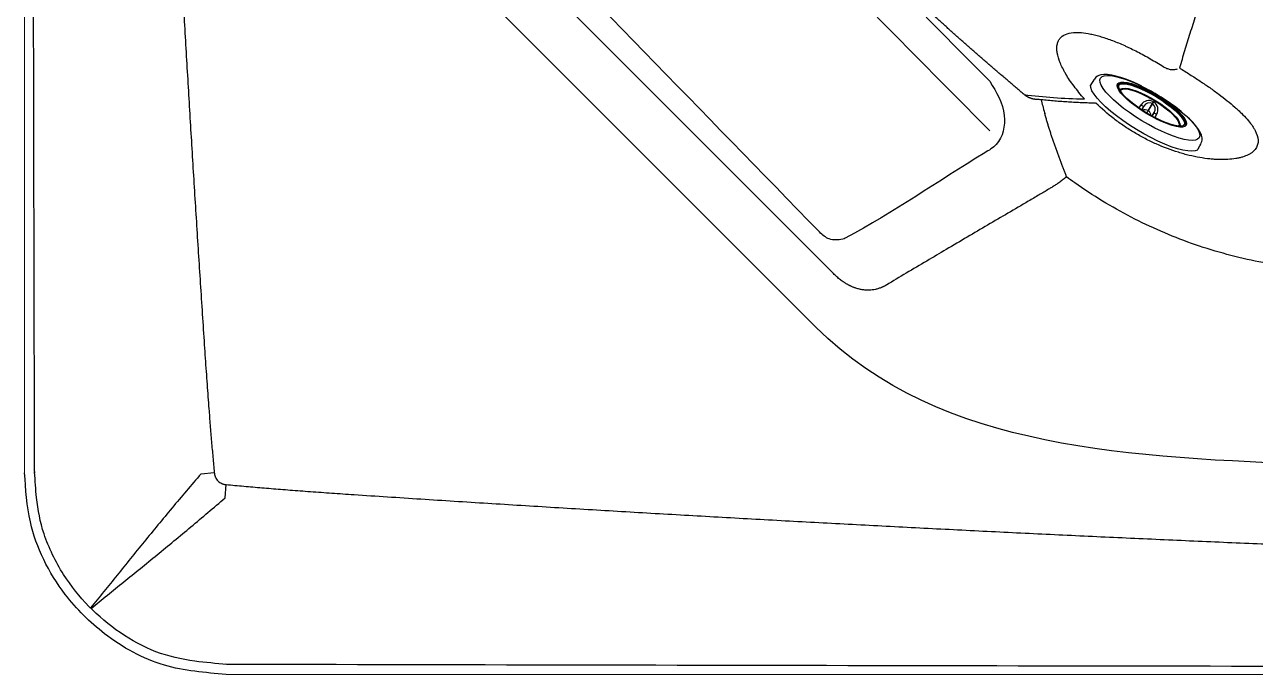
# Model space of a CAD drawing. Extents: x 528 to 612, y 788 to 934.
# Drawn here: x 527.96 to 545.67, y 804.92 to 814.26 of the extents above; entities that cross this region are included whole.
import ezdxf

# ---------------------------------------------------------------- set-up
doc = ezdxf.new("R2010")
doc.units = 0
doc.header["$MEASUREMENT"] = 0
doc.layers.add('1', color=4, linetype='Continuous')
doc.layers.add('JET', color=3, linetype='Continuous')

# ---------------------------------------------------------------- blocks, each defined once
blk = doc.blocks.new('Pillow Retg')
at = {"layer": '1'}
for points, knots in [([(0.428, 4.971), (0.583, 5.065), (0.863, 5.236), (1.309, 5.142), (1.832, 4.269), (2.308, 3.587), (2.691, 2.864), (2.696, 2.852)], [0, 0, 0, 0, 0.533921, 0.963649, 1.171047, 3.522005, 3.560627, 3.560627, 3.560627, 3.560627]), ([(-3.044, -2.672), (-3.051, -2.67), (-3.08, -2.662), (-3.724, -2.276), (-4.423, -1.955), (-4.975, -1.464), (-4.994, -1.448)], [11.621374, 11.621374, 11.621374, 11.621374, 11.643352, 11.711054, 13.84981, 13.926258, 13.926258, 13.926258, 13.926258])]:
    blk.add_open_spline(points, degree=3, knots=knots, dxfattribs=at)
for points in [[(-5.004, -1.096), (1.142, 4.968)], [(-4.93, -0.332), (0.428, 4.971)], [(2.696, 2.852), (2.692, 2.657), (2.591, 2.517)], [(-4.994, -1.448), (-5.184, -1.025), (-4.93, -0.332)], [(-2.591, -2.517), (-2.875, -2.694), (-3.044, -2.672)]]:
    blk.add_spline(points, degree=3, dxfattribs=at)
blk.add_open_spline([(2.591, 2.517), (0.864, 0.839), (-0.864, -0.839), (-2.591, -2.517)], degree=3, dxfattribs=at)
blk = doc.blocks.new('MR')
at = {"layer": 'JET', "linetype": 'Continuous', "lineweight": 25}
for p, q in [((-0.518, 0), (-0.498, 0.007)), ((-0.002, -0.029), (-0.002, 0)), ((-0.528, -0.011), (-0.536, -0.016)), ((-0.135, -0.183), (-0.133, -0.131)), ((-0.089, -0.187), (-0.088, -0.127)), ((-0.088, -0.127), (-0.089, -0.185)), ((-0.002, -0.029), (-0.004, -0.15)), ((-0.004, -0.15), (-0.002, -0.15)), ((-0.002, -0.15), (0, -0.029)), ((0.084, -0.128), (0.083, -0.188)), ((0.084, -0.186), (0.084, -0.128)), ((0.129, -0.133), (0.13, -0.185)), ((0.486, -0.111), (0.486, -0.117)), ((0.494, -0.104), (0.492, -0.114)), ((0.493, -0.001), (0.514, -0.008)), ((0.531, -0.024), (0.523, -0.018))]:
    blk.add_line(p, q, dxfattribs=at)
at = {"layer": 'JET', "linetype": 'Continuous', "lineweight": 25, "flags": 128}
for points in [[(-0.262, 0.105), (-0.337, 0.098), (-0.42, 0.088), (-0.511, 0.073), (-0.586, 0.057), (-0.657, 0.038), (-0.714, 0.02), (-0.769, -0.003), (-0.816, -0.028), (-0.852, -0.055), (-0.871, -0.075), (-0.884, -0.097), (-0.894, -0.122), (-0.897, -0.138), (-0.899, -0.154), (-0.9, -0.168), (-0.902, -0.198), (-0.903, -0.23), (-0.904, -0.257)], [(0.826, -0.11), (0.818, -0.138), (0.796, -0.165), (0.761, -0.192), (0.713, -0.217), (0.652, -0.24), (0.58, -0.261), (0.499, -0.279), (0.408, -0.294), (0.311, -0.306), (0.208, -0.314), (0.102, -0.319), (-0.006, -0.32), (-0.115, -0.317), (-0.221, -0.311), (-0.323, -0.301), (-0.42, -0.287), (-0.51, -0.271), (-0.591, -0.252), (-0.662, -0.23), (-0.722, -0.206), (-0.77, -0.18), (-0.804, -0.153), (-0.825, -0.125), (-0.831, -0.096), (-0.824, -0.068), (-0.802, -0.041), (-0.767, -0.014), (-0.719, 0.011), (-0.658, 0.034), (-0.586, 0.055), (-0.504, 0.073), (-0.414, 0.088), (-0.317, 0.1), (-0.214, 0.108), (-0.143, 0.112)], [(0.573, -0.052), (0.565, -0.075), (0.544, -0.098), (0.509, -0.12), (0.462, -0.139), (0.403, -0.157), (0.334, -0.172), (0.257, -0.183), (0.173, -0.192), (0.085, -0.197), (-0.005, -0.198), (-0.095, -0.195), (-0.183, -0.189), (-0.266, -0.179), (-0.343, -0.166), (-0.411, -0.15), (-0.469, -0.132), (-0.516, -0.111), (-0.551, -0.089), (-0.571, -0.066), (-0.578, -0.043), (-0.57, -0.019), (-0.549, 0.004), (-0.514, 0.025), (-0.467, 0.045), (-0.408, 0.063), (-0.339, 0.077), (-0.262, 0.089), (-0.178, 0.097), (-0.09, 0.102), (0, 0.103), (0.09, 0.101), (0.178, 0.095), (0.261, 0.085), (0.338, 0.072), (0.406, 0.056), (0.465, 0.038), (0.511, 0.017), (0.546, -0.005), (0.566, -0.028), (0.573, -0.052)], [(0.555, -0.048), (0.547, -0.071), (0.525, -0.094), (0.49, -0.115), (0.442, -0.135), (0.382, -0.152), (0.312, -0.166), (0.234, -0.177), (0.15, -0.185), (0.062, -0.189), (-0.027, -0.189), (-0.116, -0.186), (-0.202, -0.178), (-0.283, -0.168), (-0.357, -0.154), (-0.421, -0.137), (-0.475, -0.118), (-0.516, -0.097), (-0.544, -0.074), (-0.558, -0.051), (-0.558, -0.027), (-0.543, -0.004), (-0.514, 0.018), (-0.472, 0.038), (-0.418, 0.057), (-0.353, 0.072), (-0.279, 0.085), (-0.198, 0.094), (-0.112, 0.1), (-0.022, 0.102), (0.067, 0.101), (0.155, 0.095), (0.239, 0.086), (0.316, 0.074), (0.385, 0.059), (0.445, 0.041), (0.492, 0.02), (0.527, -0.002), (0.548, -0.024), (0.555, -0.048)], [(-0.533, -0.085), (-0.535, -0.082), (-0.549, -0.06), (-0.548, -0.037), (-0.534, -0.014), (-0.506, 0.008), (-0.464, 0.028), (-0.411, 0.046), (-0.347, 0.061), (-0.274, 0.074), (-0.195, 0.083), (-0.11, 0.089), (-0.022, 0.091), (0.066, 0.089), (0.152, 0.084), (0.234, 0.075), (0.311, 0.063), (0.379, 0.048), (0.437, 0.03), (0.484, 0.01), (0.518, -0.011), (0.539, -0.034), (0.545, -0.057), (0.545, -0.057)], [(-0.537, -0.017), (-0.536, -0.017), (-0.502, 0.004), (-0.456, 0.024), (-0.398, 0.041), (-0.331, 0.055), (-0.255, 0.067), (-0.174, 0.075), (-0.088, 0.08), (0, 0.081), (0.088, 0.078), (0.173, 0.072), (0.255, 0.063), (0.33, 0.05), (0.396, 0.035), (0.453, 0.017), (0.499, -0.004), (0.532, -0.025), (0.532, -0.025)], [(-0.498, -0.107), (-0.497, -0.086), (-0.483, -0.064), (-0.454, -0.043), (-0.413, -0.024), (-0.36, -0.008), (-0.296, 0.006), (-0.224, 0.017), (-0.146, 0.025), (-0.064, 0.029), (0.02, 0.029), (0.104, 0.026), (0.184, 0.019), (0.259, 0.008), (0.327, -0.006), (0.385, -0.022), (0.432, -0.041), (0.466, -0.061), (0.487, -0.082), (0.494, -0.104), (0.494, -0.104)], [(-0.492, -0.11), (-0.49, -0.092), (-0.476, -0.071), (-0.448, -0.051), (-0.407, -0.032), (-0.355, -0.016), (-0.292, -0.002), (-0.221, 0.009), (-0.144, 0.016), (-0.063, 0.02), (0.02, 0.021), (0.102, 0.017), (0.181, 0.01), (0.255, 0), (0.322, -0.014), (0.379, -0.03), (0.425, -0.048), (0.459, -0.068), (0.48, -0.089), (0.486, -0.111), (0.486, -0.111)], [(0.895, -0.274), (0.895, -0.252), (0.895, -0.205), (0.893, -0.175), (0.891, -0.156), (0.888, -0.137), (0.882, -0.117), (0.864, -0.086), (0.836, -0.058), (0.798, -0.032), (0.745, -0.005), (0.686, 0.018), (0.634, 0.035), (0.568, 0.052), (0.495, 0.068), (0.411, 0.082), (0.313, 0.095), (0.222, 0.104), (0.146, 0.109), (0.112, 0.111)], [(0.129, 0.11), (0.215, 0.105), (0.317, 0.095), (0.414, 0.081), (0.504, 0.065), (0.585, 0.046), (0.657, 0.024), (0.716, 0), (0.764, -0.026), (0.798, -0.053), (0.819, -0.081), (0.826, -0.11)], [(-0.511, -0.099), (-0.506, -0.088), (-0.488, -0.069)], [(0.482, -0.076), (0.501, -0.096), (0.506, -0.107)], [(0.545, -0.057), (0.538, -0.08), (0.527, -0.092)], [(0.895, -0.274), (0.875, -0.3), (0.836, -0.329), (0.783, -0.356), (0.717, -0.382), (0.638, -0.405), (0.548, -0.424), (0.449, -0.441), (0.342, -0.454), (0.229, -0.463), (0.112, -0.468), (-0.007, -0.469), (-0.125, -0.466), (-0.242, -0.459), (-0.355, -0.448), (-0.461, -0.434), (-0.56, -0.416), (-0.649, -0.394), (-0.727, -0.37), (-0.793, -0.344), (-0.845, -0.316), (-0.883, -0.286), (-0.904, -0.257)]]:
    blk.add_lwpolyline(points, dxfattribs=at)
at = {"layer": 'JET', "linetype": 'Continuous', "lineweight": 25}
for centre, radius, start, end in [((-0.052, -1.601), 1.682, 89.8624, 103.8251), ((-0.024, -3.023), 3.137, 87.2009, 92.1639), ((0.001, -0.134), 0.134, 91.1988, 178.8261), ((-0.016, -1.838), 1.839, 89.5144, 89.5747), ((-0.005, -0.133), 0.134, 0.2259, 87.8531), ((-2.965, 0.022), 2.966, 359.0174, 359.5831), ((0.033, -1.541), 1.621, 75.0717, 89.5647), ((-0.118, -0.048), 0.0844, 259.619, 290.4842), ((0.006, -0.123), 0.0945, 95.2186, 182.1245), ((-0.005, -0.235), 0.0854, 89.128, 146.2656), ((8.141, -0.259), 8.146, 179.2309, 179.5107), ((8.142, -0.259), 8.146, 179.2309, 179.5107), ((-0.015, -1.744), 1.715, 89.5144, 89.5747), ((-0.002, -0.235), 0.0856, 32.9411, 89.9478), ((-0.008, -0.121), 0.0919, 355.3578, 85.3415), ((0.115, -0.049), 0.0854, 248.7555, 279.3576)]:
    blk.add_arc(centre, radius, start, end, dxfattribs=at)
blk = doc.blocks.new('2018 FLASH')
at = {"layer": '1', "color": 6, "linetype": 'Continuous', "lineweight": 18}
for p, q in [((0, 81.522), (0, 2.898)), ((2.898, 0), (81.522, 0))]:
    blk.add_line(p, q, dxfattribs=at)
at = {"layer": '1', "linetype": 'Continuous', "lineweight": 25}
for p, q in [((5.762, 11.636), (11.636, 5.762)), ((11.385, 4.993), (4.993, 11.385)), ((2.538, 2.884), (2.728, 2.901)), ((2.884, 2.538), (2.901, 2.728))]:
    blk.add_line(p, q, dxfattribs=at)
at = {"layer": '1', "linetype": 'Continuous', "lineweight": 25, "flags": 128}
blk.add_lwpolyline([(14.674, 8.074), (14.676, 8.069), (14.677, 8.064)], dxfattribs=at)
at = {"layer": '1', "linetype": 'Continuous', "lineweight": 25}
for points, knots in [([(0.143, 2.947), (0.143, 2.951), (0.143, 2.954), (0.143, 2.96), (0.143, 2.97), (0.143, 2.992), (0.143, 3.037), (0.143, 3.126), (0.142, 3.305), (0.142, 3.663), (0.14, 4.379), (0.137, 5.81), (0.134, 7.037), (0.129, 9.491), (0.126, 11.127), (0.117, 16.035), (0.112, 19.307), (0.105, 25.851), (0.102, 29.122), (0.099, 35.666), (0.097, 42.21), (0.099, 48.754), (0.102, 55.298), (0.105, 58.569), (0.112, 65.113), (0.117, 68.385), (0.129, 74.929), (0.136, 78.201), (0.145, 81.526)], [0, 0, 0, 0, 0.000122, 0.000122, 0.000244, 0.000488, 0.000977, 0.001953, 0.003906, 0.007812, 0.015625, 0.03125, 0.0625, 0.0625, 0.125, 0.125, 0.25, 0.25, 0.375, 0.375, 0.5, 0.625, 0.625, 0.75, 0.75, 0.875, 0.875, 1, 1, 1, 1]), ([(2.585, 79.681), (2.575, 79.526), (2.554, 79.217), (2.524, 78.753), (2.494, 78.289), (2.465, 77.824), (2.436, 77.359), (2.407, 76.895), (2.379, 76.429), (2.351, 75.964), (2.324, 75.499), (2.297, 75.033), (2.27, 74.567), (2.244, 74.101), (2.218, 73.634), (2.193, 73.167), (2.168, 72.7), (2.143, 72.233), (2.118, 71.766), (2.095, 71.298), (2.071, 70.831), (2.048, 70.363), (2.025, 69.894), (2.003, 69.426), (1.981, 68.957), (1.959, 68.488), (1.938, 68.019), (1.917, 67.55), (1.896, 67.08), (1.876, 66.61), (1.857, 66.14), (1.837, 65.67), (1.818, 65.2), (1.8, 64.729), (1.782, 64.258), (1.764, 63.787), (1.747, 63.315), (1.73, 62.844), (1.713, 62.372), (1.697, 61.9), (1.681, 61.428), (1.645, 60.334), (1.593, 58.618), (1.532, 56.278), (1.481, 53.932), (1.424, 50.807), (1.378, 46.899), (1.359, 42.21), (1.378, 37.52), (1.424, 33.612), (1.481, 30.487), (1.532, 28.142), (1.593, 25.801), (1.65, 23.943), (1.695, 22.565), (1.726, 21.666), (1.759, 20.767), (1.793, 19.87), (1.828, 18.974), (1.865, 18.078), (1.903, 17.183), (1.943, 16.289), (1.984, 15.395), (2.026, 14.503), (2.07, 13.611), (2.115, 12.72), (2.161, 11.83), (2.209, 10.941), (2.259, 10.053), (2.31, 9.165), (2.362, 8.278), (2.415, 7.392), (2.47, 6.507), (2.527, 5.623), (2.565, 5.033), (2.585, 4.739)], [0, 0, 0, 0, 0.0061975, 0.0123976, 0.0186003, 0.0248057, 0.0310138, 0.0372245, 0.0434378, 0.0496538, 0.0558725, 0.0620939, 0.0683179, 0.0745447, 0.0807741, 0.0870062, 0.093241, 0.0994785, 0.1057187, 0.1119616, 0.1182072, 0.1244556, 0.1307066, 0.1369604, 0.143217, 0.1494762, 0.1557382, 0.162003, 0.1682705, 0.1745407, 0.1808138, 0.1870895, 0.1933681, 0.1996494, 0.2059335, 0.2122204, 0.21851, 0.2248025, 0.2310977, 0.2373957, 0.2436966, 0.2500002, 0.2811568, 0.3123753, 0.3436562, 0.3750002, 0.4374165, 0.5, 0.5625832, 0.6249998, 0.6563435, 0.6876244, 0.718843, 0.7499998, 0.7620043, 0.7739987, 0.7859829, 0.797957, 0.809921, 0.821875, 0.833819, 0.845753, 0.857677, 0.8695911, 0.8814953, 0.8933897, 0.9052742, 0.9171489, 0.9290138, 0.940869, 0.9527145, 0.9645503, 0.9763765, 0.988193, 1, 1, 1, 1]), ([(14.383, 8.335), (14.344, 8.368), (14.266, 8.433), (14.149, 8.533), (14.033, 8.632), (13.917, 8.732), (13.801, 8.832), (13.686, 8.932), (13.571, 9.033), (13.457, 9.134), (13.342, 9.236), (13.228, 9.338), (13.115, 9.44), (13.001, 9.542), (12.888, 9.645), (12.776, 9.748), (12.663, 9.852), (12.551, 9.956), (12.439, 10.06), (12.328, 10.164), (12.217, 10.269), (12.106, 10.375), (11.995, 10.48), (11.885, 10.586), (11.775, 10.693), (11.665, 10.799), (11.556, 10.906), (11.447, 11.014), (11.338, 11.121), (11.188, 11.271), (10.997, 11.463), (10.766, 11.699), (10.537, 11.935), (10.31, 12.173), (10.084, 12.413), (9.86, 12.654), (9.637, 12.896), (9.416, 13.14), (9.197, 13.386), (8.979, 13.633), (8.762, 13.881), (8.548, 14.131), (8.406, 14.299), (8.335, 14.382)], [0, 0, 0, 0, 0.017867, 0.035732, 0.053594, 0.071453, 0.08931, 0.107164, 0.125017, 0.142867, 0.160716, 0.178564, 0.196411, 0.214257, 0.232104, 0.24995, 0.267797, 0.285645, 0.303494, 0.321344, 0.339196, 0.357051, 0.374907, 0.392767, 0.41063, 0.428497, 0.446367, 0.464242, 0.482122, 0.500007, 0.538508, 0.57699, 0.615455, 0.653908, 0.692353, 0.730792, 0.76923, 0.80767, 0.846114, 0.884567, 0.92303, 0.961507, 1, 1, 1, 1]), ([(17.704, 11.801), (17.694, 11.776), (17.674, 11.726), (17.644, 11.652), (17.615, 11.578), (17.586, 11.505), (17.557, 11.431), (17.528, 11.358), (17.499, 11.285), (17.471, 11.212), (17.443, 11.139), (17.415, 11.067), (17.388, 10.995), (17.36, 10.923), (17.333, 10.851), (17.307, 10.779), (17.28, 10.708), (17.246, 10.616), (17.205, 10.505), (17.158, 10.373), (17.111, 10.242), (17.065, 10.112), (17.02, 9.982), (16.975, 9.852), (16.932, 9.724), (16.889, 9.595), (16.847, 9.468), (16.807, 9.341), (16.766, 9.215), (16.727, 9.089), (16.689, 8.964), (16.652, 8.84), (16.627, 8.758), (16.615, 8.717)], [0, 0, 0, 0, 0.022224, 0.044463, 0.066719, 0.08899, 0.111278, 0.133581, 0.155901, 0.178236, 0.200587, 0.222953, 0.245334, 0.26773, 0.290142, 0.312569, 0.33501, 0.357466, 0.399407, 0.441479, 0.483682, 0.526015, 0.568477, 0.611066, 0.653783, 0.696627, 0.739596, 0.78269, 0.825907, 0.869248, 0.912711, 0.956295, 1, 1, 1, 1]), ([(15.248, 8.272), (15.193, 8.335), (15.143, 8.396), (15.053, 8.516), (15.014, 8.574), (14.972, 8.645), (14.964, 8.659), (14.949, 8.687), (14.942, 8.701), (14.921, 8.741), (14.909, 8.767), (14.878, 8.843), (14.864, 8.89), (14.855, 8.944), (14.854, 8.955), (14.852, 8.976), (14.851, 8.986), (14.851, 9.015), (14.852, 9.034), (14.859, 9.068), (14.864, 9.084), (14.873, 9.107), (14.877, 9.114), (14.885, 9.128), (14.89, 9.134), (14.915, 9.166), (14.941, 9.186), (15.006, 9.214), (15.045, 9.224), (15.09, 9.227)], [0, 0, 0, 0, 0.125, 0.125, 0.25, 0.25, 0.28125, 0.28125, 0.3125, 0.3125, 0.375, 0.375, 0.5, 0.5, 0.53125, 0.53125, 0.5625, 0.5625, 0.625, 0.625, 0.6875, 0.6875, 0.71875, 0.71875, 0.75, 0.75, 0.875, 0.875, 1, 1, 1, 1]), ([(15.09, 9.227), (15.092, 9.228), (15.094, 9.228), (15.099, 9.228), (15.105, 9.228), (15.121, 9.229), (15.136, 9.229), (15.164, 9.229), (15.184, 9.228), (15.246, 9.223), (15.291, 9.216), (15.362, 9.201), (15.386, 9.196), (15.437, 9.183), (15.463, 9.175), (15.542, 9.151), (15.597, 9.133), (15.709, 9.09), (15.768, 9.065), (15.843, 9.032), (15.858, 9.025), (15.888, 9.011), (15.903, 9.003), (15.949, 8.981), (15.98, 8.966), (16.072, 8.919), (16.134, 8.885), (16.227, 8.832), (16.258, 8.814), (16.321, 8.776), (16.352, 8.757), (16.383, 8.737)], [0, 0, 0, 0, 0.007812, 0.007812, 0.015625, 0.03125, 0.0625, 0.0625, 0.125, 0.125, 0.25, 0.25, 0.3125, 0.3125, 0.375, 0.375, 0.5, 0.5, 0.625, 0.625, 0.65625, 0.65625, 0.6875, 0.6875, 0.75, 0.75, 0.875, 0.875, 0.9375, 0.9375, 1, 1, 1, 1]), ([(16.615, 8.717), (16.641, 8.701), (16.666, 8.686), (16.717, 8.655), (16.742, 8.639), (16.815, 8.592), (16.864, 8.561), (16.958, 8.498), (17.005, 8.467), (17.073, 8.419), (17.095, 8.403), (17.139, 8.371), (17.16, 8.356), (17.265, 8.278), (17.341, 8.217), (17.427, 8.141), (17.444, 8.126), (17.477, 8.096), (17.492, 8.081), (17.537, 8.038), (17.564, 8.009), (17.613, 7.953), (17.635, 7.926), (17.664, 7.886), (17.673, 7.872), (17.689, 7.846), (17.697, 7.833), (17.73, 7.769), (17.745, 7.722), (17.747, 7.668), (17.747, 7.657), (17.745, 7.636), (17.743, 7.626), (17.735, 7.596), (17.726, 7.577), (17.702, 7.542), (17.687, 7.526), (17.66, 7.503), (17.65, 7.496), (17.628, 7.483), (17.617, 7.476), (17.58, 7.458), (17.553, 7.447), (17.508, 7.433), (17.492, 7.429), (17.459, 7.421), (17.442, 7.418), (17.354, 7.403), (17.275, 7.398), (17.166, 7.401), (17.144, 7.402), (17.099, 7.405), (17.075, 7.407), (17.005, 7.415), (16.957, 7.421), (16.858, 7.438), (16.808, 7.449), (16.731, 7.468), (16.705, 7.474), (16.652, 7.489), (16.626, 7.497), (16.494, 7.538), (16.388, 7.578), (16.255, 7.637), (16.229, 7.649), (16.175, 7.675), (16.149, 7.688), (16.07, 7.729), (16.018, 7.758), (15.916, 7.819), (15.867, 7.85), (15.793, 7.9), (15.769, 7.917), (15.721, 7.951), (15.698, 7.969), (15.581, 8.058), (15.494, 8.133), (15.414, 8.211)], [0, 0, 0, 0, 0.015625, 0.015625, 0.03125, 0.03125, 0.0625, 0.0625, 0.09375, 0.09375, 0.109375, 0.109375, 0.125, 0.125, 0.1875, 0.1875, 0.203125, 0.203125, 0.21875, 0.21875, 0.25, 0.25, 0.28125, 0.28125, 0.296875, 0.296875, 0.3125, 0.3125, 0.375, 0.375, 0.390625, 0.390625, 0.40625, 0.40625, 0.4375, 0.4375, 0.46875, 0.46875, 0.484375, 0.484375, 0.5, 0.5, 0.53125, 0.53125, 0.546875, 0.546875, 0.5625, 0.5625, 0.625, 0.625, 0.640625, 0.640625, 0.65625, 0.65625, 0.6875, 0.6875, 0.71875, 0.71875, 0.734375, 0.734375, 0.75, 0.75, 0.8125, 0.8125, 0.828125, 0.828125, 0.84375, 0.84375, 0.875, 0.875, 0.90625, 0.90625, 0.921875, 0.921875, 0.9375, 0.9375, 1, 1, 1, 1]), ([(16.383, 8.737), (16.398, 8.727), (16.414, 8.719), (16.447, 8.706), (16.464, 8.701), (16.499, 8.695), (16.517, 8.694), (16.544, 8.696), (16.553, 8.697), (16.57, 8.701), (16.579, 8.703), (16.587, 8.706)], [0, 0, 0, 0, 0.25, 0.25, 0.5, 0.5, 0.75, 0.75, 0.875, 0.875, 1, 1, 1, 1]), ([(14.572, 8.263), (14.568, 8.264), (14.561, 8.264), (14.549, 8.265), (14.538, 8.266), (14.527, 8.268), (14.515, 8.27), (14.504, 8.273), (14.493, 8.276), (14.482, 8.28), (14.471, 8.283), (14.46, 8.288), (14.45, 8.292), (14.44, 8.297), (14.429, 8.303), (14.419, 8.308), (14.41, 8.314), (14.4, 8.321), (14.391, 8.328), (14.385, 8.332), (14.383, 8.335)], [0, 0, 0, 0, 0.054727, 0.109765, 0.165074, 0.220611, 0.276335, 0.332203, 0.388177, 0.444214, 0.500277, 0.556326, 0.612325, 0.668236, 0.724024, 0.779656, 0.835099, 0.890323, 0.945299, 1, 1, 1, 1]), ([(14.383, 8.335), (14.519, 8.317), (14.66, 8.303), (14.948, 8.282), (15.096, 8.276), (15.248, 8.272)], [0, 0, 0, 0, 0.5, 0.5, 1, 1, 1, 1]), ([(14.625, 8.262), (14.616, 8.262), (14.598, 8.262), (14.581, 8.263), (14.572, 8.263)], [0, 0, 0, 0, 0.499928, 1, 1, 1, 1]), ([(14.625, 8.262), (14.632, 8.232), (14.648, 8.169), (14.665, 8.107), (14.674, 8.074)], [0, 0, 0, 0, 0.478789, 1, 1, 1, 1]), ([(15.407, 8.212), (15.391, 8.212), (15.358, 8.213), (15.309, 8.214), (15.261, 8.216), (15.212, 8.217), (15.164, 8.219), (15.116, 8.222), (15.068, 8.224), (15.003, 8.228), (14.92, 8.234), (14.822, 8.241), (14.723, 8.251), (14.657, 8.258), (14.625, 8.262)], [0, 0, 0, 0, 0.059725, 0.119632, 0.179719, 0.239989, 0.300439, 0.361071, 0.421884, 0.482879, 0.609608, 0.738044, 0.868165, 1, 1, 1, 1]), ([(14.93, 7.318), (14.923, 7.336), (14.909, 7.371), (14.889, 7.423), (14.869, 7.476), (14.849, 7.529), (14.83, 7.582), (14.812, 7.635), (14.793, 7.688), (14.775, 7.742), (14.758, 7.795), (14.741, 7.849), (14.724, 7.902), (14.708, 7.956), (14.692, 8.01), (14.682, 8.046), (14.677, 8.064)], [0, 0, 0, 0, 0.071429, 0.142858, 0.214289, 0.285719, 0.357149, 0.428579, 0.500008, 0.571436, 0.642864, 0.714291, 0.785718, 0.857145, 0.928572, 1, 1, 1, 1]), ([(14.991, 7.151), (14.989, 7.159), (14.983, 7.174), (14.975, 7.198), (14.966, 7.221), (14.958, 7.245), (14.948, 7.269), (14.939, 7.294), (14.933, 7.31), (14.93, 7.318)], [0, 0, 0, 0, 0.14286, 0.285719, 0.428573, 0.57142, 0.714273, 0.857136, 1, 1, 1, 1]), ([(14.992, 7.151), (14.983, 7.145), (14.967, 7.132), (14.943, 7.114), (14.917, 7.095), (14.892, 7.077), (14.86, 7.055), (14.822, 7.03), (14.778, 7.001), (14.748, 6.983), (14.733, 6.974)], [0, 0, 0, 0, 0.0987833, 0.1983638, 0.2985528, 0.3991528, 0.499975, 0.6671928, 0.8341627, 1, 1, 1, 1]), ([(18.77, 5.808), (18.767, 5.808), (18.725, 5.81), (18.663, 5.814), (18.308, 5.838), (17.68, 5.926), (16.782, 6.175), (15.91, 6.554), (15.326, 6.908), (15.03, 7.122), (14.992, 7.151)], [0.1833267, 0.1833267, 0.1833267, 0.1833267, 0.1835938, 0.1875, 0.1894531, 0.21875, 0.25, 0.28125, 0.3125, 0.3172788, 0.3172788, 0.3172788, 0.3172788]), ([(14.733, 6.974), (14.687, 6.947), (14.59, 6.89), (14.395, 6.775), (14.148, 6.63), (13.855, 6.459), (13.559, 6.285), (13.266, 6.112), (12.974, 5.94), (12.687, 5.769), (12.494, 5.654), (12.398, 5.597)], [0, 0, 0, 0, 0.058583, 0.125001, 0.250001, 0.375002, 0.500002, 0.629388, 0.750002, 0.876402, 1, 1, 1, 1]), ([(11.948, 5.556), (11.944, 5.558), (11.935, 5.561), (11.921, 5.566), (11.908, 5.571), (11.895, 5.577), (11.881, 5.584), (11.868, 5.59), (11.855, 5.597), (11.842, 5.604), (11.828, 5.612), (11.815, 5.619), (11.802, 5.628), (11.784, 5.639), (11.763, 5.654), (11.737, 5.673), (11.711, 5.693), (11.686, 5.715), (11.661, 5.738), (11.645, 5.754), (11.636, 5.762)], [0, 0, 0, 0, 0.039895, 0.079818, 0.11979, 0.15983, 0.199957, 0.240191, 0.280551, 0.321055, 0.361723, 0.402572, 0.443621, 0.484889, 0.56728, 0.650891, 0.735851, 0.822279, 0.910293, 1, 1, 1, 1]), ([(12.398, 5.597), (12.395, 5.595), (12.387, 5.59), (12.376, 5.584), (12.364, 5.578), (12.353, 5.572), (12.341, 5.567), (12.319, 5.558), (12.286, 5.546), (12.242, 5.534), (12.197, 5.526), (12.158, 5.523), (12.126, 5.523), (12.101, 5.524), (12.075, 5.526), (12.05, 5.53), (12.025, 5.535), (11.999, 5.541), (11.974, 5.548), (11.957, 5.553), (11.948, 5.556)], [0, 0, 0, 0, 0.031268, 0.062205, 0.092817, 0.123108, 0.153086, 0.182755, 0.289357, 0.392714, 0.493177, 0.591127, 0.643072, 0.694638, 0.745894, 0.796909, 0.847756, 0.898505, 0.949229, 1, 1, 1, 1]), ([(2.585, 4.739), (2.589, 4.674), (2.598, 4.546), (2.611, 4.357), (2.624, 4.173), (2.637, 3.994), (2.652, 3.798), (2.669, 3.583), (2.688, 3.35), (2.708, 3.124), (2.722, 2.975), (2.728, 2.901)], [0, 0, 0, 0, 0.105898, 0.208846, 0.308846, 0.405897, 0.5, 0.629883, 0.75651, 0.879881, 1, 1, 1, 1]), ([(2.538, 2.884), (2.396, 2.72), (2.258, 2.556), (1.985, 2.23), (1.851, 2.067), (1.587, 1.745), (1.458, 1.585), (1.201, 1.268), (1.073, 1.111), (0.946, 0.956)], [0, 0, 0, 0, 0.25, 0.25, 0.5, 0.5, 0.75, 0.75, 1, 1, 1, 1]), ([(2.728, 2.901), (2.729, 2.898), (2.729, 2.892), (2.731, 2.882), (2.733, 2.873), (2.735, 2.863), (2.738, 2.854), (2.741, 2.846), (2.748, 2.829), (2.76, 2.807), (2.781, 2.781), (2.807, 2.759), (2.831, 2.746), (2.852, 2.738), (2.868, 2.734), (2.884, 2.73), (2.896, 2.729), (2.901, 2.728)], [0, 0, 0, 0, 0.0367418, 0.0730322, 0.1089391, 0.1445327, 0.1798851, 0.2150697, 0.250161, 0.377079, 0.500004, 0.6233619, 0.7498777, 0.8104636, 0.8720856, 0.9351409, 1, 1, 1, 1]), ([(2.901, 2.728), (2.943, 2.725), (3.027, 2.717), (3.155, 2.705), (3.284, 2.694), (3.415, 2.683), (3.548, 2.672), (3.683, 2.661), (3.871, 2.646), (4.116, 2.628), (4.423, 2.606), (4.632, 2.592), (4.739, 2.585)], [0, 0, 0, 0, 0.06824, 0.137542, 0.207907, 0.279335, 0.351826, 0.425381, 0.5, 0.658475, 0.82514, 1, 1, 1, 1]), ([(0.956, 0.946), (1.111, 1.073), (1.268, 1.201), (1.585, 1.458), (1.745, 1.587), (2.067, 1.851), (2.23, 1.985), (2.556, 2.258), (2.72, 2.396), (2.884, 2.538)], [0, 0, 0, 0, 0.25, 0.25, 0.5, 0.5, 0.75, 0.75, 1, 1, 1, 1]), ([(4.739, 2.585), (4.899, 2.574), (5.22, 2.553), (5.701, 2.522), (6.182, 2.491), (6.663, 2.461), (7.144, 2.431), (7.626, 2.401), (8.108, 2.372), (8.59, 2.343), (9.072, 2.315), (9.555, 2.287), (10.037, 2.26), (10.521, 2.233), (11.004, 2.206), (11.487, 2.18), (11.971, 2.154), (12.455, 2.129), (12.939, 2.104), (13.424, 2.079), (13.909, 2.055), (14.393, 2.031), (14.879, 2.008), (15.364, 1.985), (15.85, 1.963), (16.336, 1.941), (16.822, 1.919), (17.308, 1.898), (17.795, 1.877), (18.282, 1.857), (18.769, 1.837), (19.256, 1.817), (19.743, 1.798), (20.231, 1.779), (20.719, 1.761), (21.207, 1.743), (21.845, 1.72), (22.633, 1.693), (23.57, 1.662), (24.508, 1.633), (25.447, 1.605), (26.386, 1.579), (27.327, 1.554), (28.268, 1.531), (29.21, 1.509), (30.152, 1.489), (31.096, 1.47), (32.04, 1.453), (32.985, 1.437), (33.931, 1.423), (34.877, 1.411), (35.824, 1.4), (36.772, 1.39), (37.721, 1.382), (38.354, 1.378), (38.671, 1.376)], [0, 0, 0, 0, 0.014179, 0.028365, 0.042557, 0.056755, 0.070959, 0.085169, 0.099385, 0.113608, 0.127837, 0.142072, 0.156313, 0.17056, 0.184814, 0.199074, 0.21334, 0.227613, 0.241892, 0.256177, 0.270468, 0.284766, 0.29907, 0.313381, 0.327698, 0.342021, 0.35635, 0.370686, 0.385029, 0.399378, 0.413733, 0.428095, 0.442463, 0.456837, 0.471218, 0.485606, 0.5, 0.527596, 0.555213, 0.582851, 0.61051, 0.63819, 0.665892, 0.693615, 0.72136, 0.749126, 0.776913, 0.804722, 0.832553, 0.860406, 0.888281, 0.916178, 0.944096, 0.972037, 1, 1, 1, 1]), ([(2.947, 0.143), (2.945, 0.143), (2.943, 0.143), (2.939, 0.144), (2.932, 0.144), (2.916, 0.144), (2.903, 0.144), (2.894, 0.145)], [0, 0, 0, 0, 0.125, 0.125, 0.25, 0.5, 1, 1, 1, 1]), ([(81.473, 0.143), (81.469, 0.143), (81.466, 0.143), (81.46, 0.143), (81.45, 0.143), (81.428, 0.143), (81.383, 0.143), (81.294, 0.143), (81.115, 0.142), (80.757, 0.142), (80.041, 0.14), (78.61, 0.137), (77.383, 0.134), (74.929, 0.129), (73.293, 0.126), (68.385, 0.117), (65.113, 0.112), (58.569, 0.105), (55.298, 0.102), (48.754, 0.099), (42.21, 0.097), (35.666, 0.099), (29.122, 0.102), (25.851, 0.105), (19.307, 0.112), (16.035, 0.117), (9.491, 0.129), (6.219, 0.136), (2.947, 0.143)], [0, 0, 0, 0, 0.000122, 0.000122, 0.000244, 0.000488, 0.000977, 0.001953, 0.003906, 0.007813, 0.015625, 0.03125, 0.0625, 0.0625, 0.125, 0.125, 0.25, 0.25, 0.375, 0.375, 0.5, 0.625, 0.625, 0.75, 0.75, 0.875, 0.875, 1, 1, 1, 1])]:
    blk.add_open_spline(points, degree=3, knots=knots, dxfattribs=at)
for points in [[(18.638, 3.01), (15.958, 3.125), (13.18, 3.198), (11.385, 4.993)], [(0.145, 2.894), (0.144, 2.912), (0.144, 2.93), (0.143, 2.947)], [(0.946, 0.956), (0.949, 0.953), (0.953, 0.949), (0.956, 0.946)]]:
    blk.add_open_spline(points, degree=3, dxfattribs=at)
at = {"layer": '1', "color": 6}
blk.add_spline([(2.898, 0), (2.01, 0.133), (1.149, 0.585), (0.585, 1.149), (0.274, 1.653), (0.082, 2.191), (0, 2.898)], degree=3, dxfattribs=at)
at = {"layer": '1'}
blk.add_open_spline([(2.91, 0.144), (2.753, 0.157), (2.6, 0.169), (2.255, 0.216), (2.069, 0.257), (1.71, 0.395), (1.537, 0.489), (1.05, 0.822), (0.771, 1.106), (0.444, 1.619), (0.347, 1.817), (0.223, 2.19), (0.191, 2.361), (0.159, 2.66), (0.152, 2.783), (0.144, 2.907)], degree=3, knots=[0, 0, 0, 0, 0.466326, 0.466326, 1.080156, 1.080156, 1.693986, 1.693986, 2.921646, 2.921646, 3.608391, 3.608391, 4.171683, 4.171683, 4.543257, 4.543257, 4.543257, 4.543257], dxfattribs=at)
at = {"layer": 'JET'}
for name, p, rotation in [('Pillow Retg', (8.916, 8.948), 270.0667556167372), ('MR', (16.244, 8.231), 329.2468491231922)]:
    blk.add_blockref(name, p, dxfattribs=dict(at, rotation=rotation))

msp = doc.modelspace()

# ---------------------------------------------------------------- block references
at = {"layer": '1'}
msp.add_blockref('2018 FLASH', (527.965, 804.919), dxfattribs=at)

doc.saveas('drawing.dxf')
